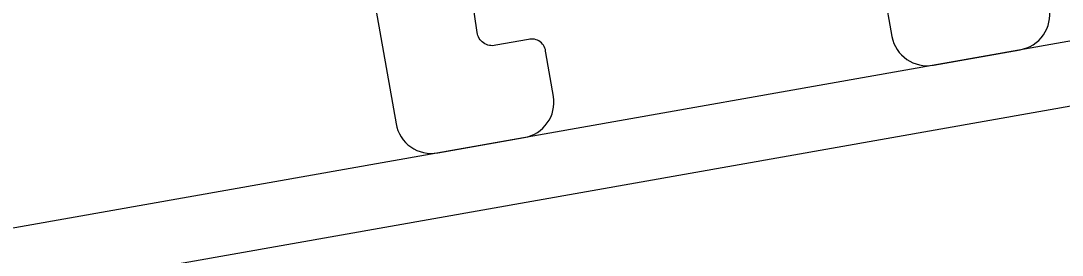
# Model space of a CAD drawing. Header units: millimetres. Extents: x -8417289 to 9420486, y 0 to 166066.
# Drawn here: x -196567.35 to -196551.47, y 105917.54 to 105921.12 of the extents above; entities that cross this region are included whole.
import ezdxf
from ezdxf import colors
from ezdxf.entities.mleader import LeaderData, LeaderLine
from ezdxf.math import Vec2, Vec3

# ---------------------------------------------------------------- set-up
doc = ezdxf.new("R2010")
doc.units = ezdxf.units.MM
doc.header["$MEASUREMENT"] = 0
doc.layers.get('0').update_dxf_attribs({"color": 250, "lineweight": 9})
for name, color, linetype, lineweight in [('_АР ТЕКСТ', 250, 'Continuous', 25), ('АР_Размеры', 175, 'Continuous', 9), ('АР_Сущ Несущая стена', 216, 'Continuous', 30)]:
    doc.layers.add(name, color=color, linetype=linetype, lineweight=lineweight)
doc.styles.add('ISOCPEUR', font='isocpeur.TTF')

# ---------------------------------------------------------------- blocks, each defined once
blk = doc.blocks.new('_DotSmall')
at = {"color": 0, "linetype": 'ByBlock', "const_width": 0.5}
blk.add_lwpolyline([(-0.0625, 0, 1), (0.0625, 0, 1)], format="xyb", close=True, dxfattribs=at)

msp = doc.modelspace()

# ---------------------------------------------------------------- linework, layer by layer
at = {"layer": 'АР_Размеры', "color": 5, "lineweight": 0, "ltscale": 100, "transparency": 33554687}
msp.add_lwpolyline([(-196567.414, 105952.182), (-196561.629, 105919.546, 0.414326), (-196560.993, 105919.101), (-196559.673, 105919.335, 0.410627), (-196559.227, 105919.964), (-196559.345, 105920.631, 0.492552), (-196559.61, 105920.832), (-196560.108, 105920.744, -0.441111), (-196560.391, 105920.941), (-196560.659, 105922.796, -0.208057), (-196560.378, 105923.651, -0.000016), (-196558.451, 105926.406, -0.439819), (-196557.008, 105926.662, -0.000016), (-196554.251, 105924.737, -0.208057), (-196553.693, 105924.03), (-196553.308, 105922.197, -0.441111), (-196553.505, 105921.914), (-196554.003, 105921.826, 0.492552), (-196554.183, 105921.546), (-196554.065, 105920.879, 0.410627), (-196553.43, 105920.441), (-196552.109, 105920.676, 0.414326), (-196551.665, 105921.312), (-196557.449, 105953.948, 0.523933)], format="xyb", dxfattribs=at)
msp.add_lwpolyline([(-196567.414, 105952.182), (-196561.629, 105919.546, 0.414326), (-196560.993, 105919.101), (-196559.673, 105919.335, 0.410627), (-196559.227, 105919.964), (-196559.345, 105920.631, 0.492552), (-196559.61, 105920.832), (-196560.108, 105920.744, -0.441111), (-196560.391, 105920.941), (-196560.659, 105922.796, -0.208057), (-196560.378, 105923.651, -0.000016), (-196558.451, 105926.406, -0.439819), (-196557.008, 105926.662, -0.000016), (-196554.251, 105924.737, -0.208057), (-196553.693, 105924.03), (-196553.308, 105922.197, -0.441111), (-196553.505, 105921.914), (-196554.003, 105921.826, 0.492552), (-196554.183, 105921.546), (-196554.065, 105920.879, 0.410627), (-196553.43, 105920.441), (-196552.109, 105920.676, 0.414326), (-196551.665, 105921.312), (-196557.449, 105953.948, 0.523933)], format="xyb", dxfattribs=at)
msp.add_lwpolyline([(-196567.414, 105952.182), (-196561.629, 105919.546, 0.414326), (-196560.993, 105919.101), (-196559.673, 105919.335, 0.410627), (-196559.227, 105919.964), (-196559.345, 105920.631, 0.492552), (-196559.61, 105920.832), (-196560.108, 105920.744, -0.441111), (-196560.391, 105920.941), (-196560.659, 105922.796, -0.208057), (-196560.378, 105923.651, -0.000016), (-196558.451, 105926.406, -0.439819), (-196557.008, 105926.662, -0.000016), (-196554.251, 105924.737, -0.208057), (-196553.693, 105924.03), (-196553.308, 105922.197, -0.441111), (-196553.505, 105921.914), (-196554.003, 105921.826, 0.492552), (-196554.183, 105921.546), (-196554.065, 105920.879, 0.410627), (-196553.43, 105920.441), (-196552.109, 105920.676, 0.414326), (-196551.665, 105921.312), (-196557.449, 105953.948, 0.523933)], format="xyb", dxfattribs=at)
msp.add_lwpolyline([(-196567.414, 105952.182), (-196561.629, 105919.546, 0.414326), (-196560.993, 105919.101), (-196559.673, 105919.335, 0.410627), (-196559.227, 105919.964), (-196559.345, 105920.631, 0.492552), (-196559.61, 105920.832), (-196560.108, 105920.744, -0.441111), (-196560.391, 105920.941), (-196560.659, 105922.796, -0.208057), (-196560.378, 105923.651, -0.000016), (-196558.451, 105926.406, -0.439819), (-196557.008, 105926.662, -0.000016), (-196554.251, 105924.737, -0.208057), (-196553.693, 105924.03), (-196553.308, 105922.197, -0.441111), (-196553.505, 105921.914), (-196554.003, 105921.826, 0.492552), (-196554.183, 105921.546), (-196554.065, 105920.879, 0.410627), (-196553.43, 105920.441), (-196552.109, 105920.676, 0.414326), (-196551.665, 105921.312), (-196557.449, 105953.948, 0.523933)], format="xyb", dxfattribs=at)
msp.add_lwpolyline([(-196567.414, 105952.182), (-196561.629, 105919.546, 0.414326), (-196560.993, 105919.101), (-196559.673, 105919.335, 0.410627), (-196559.227, 105919.964), (-196559.345, 105920.631, 0.492552), (-196559.61, 105920.832), (-196560.108, 105920.744, -0.441111), (-196560.391, 105920.941), (-196560.659, 105922.796, -0.208057), (-196560.378, 105923.651, -0.000016), (-196558.451, 105926.406, -0.439819), (-196557.008, 105926.662, -0.000016), (-196554.251, 105924.737, -0.208057), (-196553.693, 105924.03), (-196553.308, 105922.197, -0.441111), (-196553.505, 105921.914), (-196554.003, 105921.826, 0.492552), (-196554.183, 105921.546), (-196554.065, 105920.879, 0.410627), (-196553.43, 105920.441), (-196552.109, 105920.676, 0.414326), (-196551.665, 105921.312), (-196557.449, 105953.948, 0.523933)], format="xyb", dxfattribs=at)
msp.add_lwpolyline([(-196567.414, 105952.182), (-196561.629, 105919.546, 0.414326), (-196560.993, 105919.101), (-196559.673, 105919.335, 0.410627), (-196559.227, 105919.964), (-196559.345, 105920.631, 0.492552), (-196559.61, 105920.832), (-196560.108, 105920.744, -0.441111), (-196560.391, 105920.941), (-196560.659, 105922.796, -0.208057), (-196560.378, 105923.651, -0.000016), (-196558.451, 105926.406, -0.439819), (-196557.008, 105926.662, -0.000016), (-196554.251, 105924.737, -0.208057), (-196553.693, 105924.03), (-196553.308, 105922.197, -0.441111), (-196553.505, 105921.914), (-196554.003, 105921.826, 0.492552), (-196554.183, 105921.546), (-196554.065, 105920.879, 0.410627), (-196553.43, 105920.441), (-196552.109, 105920.676, 0.414326), (-196551.665, 105921.312), (-196557.449, 105953.948, 0.523933)], format="xyb", dxfattribs=at)
msp.add_lwpolyline([(-196567.414, 105952.182), (-196561.629, 105919.546, 0.414326), (-196560.993, 105919.101), (-196559.673, 105919.335, 0.410627), (-196559.227, 105919.964), (-196559.345, 105920.631, 0.492552), (-196559.61, 105920.832), (-196560.108, 105920.744, -0.441111), (-196560.391, 105920.941), (-196560.659, 105922.796, -0.208057), (-196560.378, 105923.651, -0.000016), (-196558.451, 105926.406, -0.439819), (-196557.008, 105926.662, -0.000016), (-196554.251, 105924.737, -0.208057), (-196553.693, 105924.03), (-196553.308, 105922.197, -0.441111), (-196553.505, 105921.914), (-196554.003, 105921.826, 0.492552), (-196554.183, 105921.546), (-196554.065, 105920.879, 0.410627), (-196553.43, 105920.441), (-196552.109, 105920.676, 0.414326), (-196551.665, 105921.312), (-196557.449, 105953.948, 0.523933)], format="xyb", dxfattribs=at)
msp.add_lwpolyline([(-196567.414, 105952.182), (-196561.629, 105919.546, 0.414326), (-196560.993, 105919.101), (-196559.673, 105919.335, 0.410627), (-196559.227, 105919.964), (-196559.345, 105920.631, 0.492552), (-196559.61, 105920.832), (-196560.108, 105920.744, -0.441111), (-196560.391, 105920.941), (-196560.659, 105922.796, -0.208057), (-196560.378, 105923.651, -0.000016), (-196558.451, 105926.406, -0.439819), (-196557.008, 105926.662, -0.000016), (-196554.251, 105924.737, -0.208057), (-196553.693, 105924.03), (-196553.308, 105922.197, -0.441111), (-196553.505, 105921.914), (-196554.003, 105921.826, 0.492552), (-196554.183, 105921.546), (-196554.065, 105920.879, 0.410627), (-196553.43, 105920.441), (-196552.109, 105920.676, 0.414326), (-196551.665, 105921.312), (-196557.449, 105953.948, 0.523933)], format="xyb", dxfattribs=at)
msp.add_lwpolyline([(-196567.414, 105952.182), (-196561.629, 105919.546, 0.414326), (-196560.993, 105919.101), (-196559.673, 105919.335, 0.410627), (-196559.227, 105919.964), (-196559.345, 105920.631, 0.492552), (-196559.61, 105920.832), (-196560.108, 105920.744, -0.441111), (-196560.391, 105920.941), (-196560.659, 105922.796, -0.208057), (-196560.378, 105923.651, -0.000016), (-196558.451, 105926.406, -0.439819), (-196557.008, 105926.662, -0.000016), (-196554.251, 105924.737, -0.208057), (-196553.693, 105924.03), (-196553.308, 105922.197, -0.441111), (-196553.505, 105921.914), (-196554.003, 105921.826, 0.492552), (-196554.183, 105921.546), (-196554.065, 105920.879, 0.410627), (-196553.43, 105920.441), (-196552.109, 105920.676, 0.414326), (-196551.665, 105921.312), (-196557.449, 105953.948, 0.523933)], format="xyb", dxfattribs=at)
msp.add_lwpolyline([(-196567.414, 105952.182), (-196561.629, 105919.546, 0.414326), (-196560.993, 105919.101), (-196559.673, 105919.335, 0.410627), (-196559.227, 105919.964), (-196559.345, 105920.631, 0.492552), (-196559.61, 105920.832), (-196560.108, 105920.744, -0.441111), (-196560.391, 105920.941), (-196560.659, 105922.796, -0.208057), (-196560.378, 105923.651, -0.000016), (-196558.451, 105926.406, -0.439819), (-196557.008, 105926.662, -0.000016), (-196554.251, 105924.737, -0.208057), (-196553.693, 105924.03), (-196553.308, 105922.197, -0.441111), (-196553.505, 105921.914), (-196554.003, 105921.826, 0.492552), (-196554.183, 105921.546), (-196554.065, 105920.879, 0.410627), (-196553.43, 105920.441), (-196552.109, 105920.676, 0.414326), (-196551.665, 105921.312), (-196557.449, 105953.948, 0.523933)], format="xyb", dxfattribs=at)
msp.add_lwpolyline([(-196567.414, 105952.182), (-196561.629, 105919.546, 0.414326), (-196560.993, 105919.101), (-196559.673, 105919.335, 0.410627), (-196559.227, 105919.964), (-196559.345, 105920.631, 0.492552), (-196559.61, 105920.832), (-196560.108, 105920.744, -0.441111), (-196560.391, 105920.941), (-196560.659, 105922.796, -0.208057), (-196560.378, 105923.651, -0.000016), (-196558.451, 105926.406, -0.439819), (-196557.008, 105926.662, -0.000016), (-196554.251, 105924.737, -0.208057), (-196553.693, 105924.03), (-196553.308, 105922.197, -0.441111), (-196553.505, 105921.914), (-196554.003, 105921.826, 0.492552), (-196554.183, 105921.546), (-196554.065, 105920.879, 0.410627), (-196553.43, 105920.441), (-196552.109, 105920.676, 0.414326), (-196551.665, 105921.312), (-196557.449, 105953.948, 0.523933)], format="xyb", dxfattribs=at)
msp.add_lwpolyline([(-196567.414, 105952.182), (-196561.629, 105919.546, 0.414326), (-196560.993, 105919.101), (-196559.673, 105919.335, 0.410627), (-196559.227, 105919.964), (-196559.345, 105920.631, 0.492552), (-196559.61, 105920.832), (-196560.108, 105920.744, -0.441111), (-196560.391, 105920.941), (-196560.659, 105922.796, -0.208057), (-196560.378, 105923.651, -0.000016), (-196558.451, 105926.406, -0.439819), (-196557.008, 105926.662, -0.000016), (-196554.251, 105924.737, -0.208057), (-196553.693, 105924.03), (-196553.308, 105922.197, -0.441111), (-196553.505, 105921.914), (-196554.003, 105921.826, 0.492552), (-196554.183, 105921.546), (-196554.065, 105920.879, 0.410627), (-196553.43, 105920.441), (-196552.109, 105920.676, 0.414326), (-196551.665, 105921.312), (-196557.449, 105953.948, 0.523933)], format="xyb", dxfattribs=at)
msp.add_lwpolyline([(-196567.414, 105952.182), (-196561.629, 105919.546, 0.414326), (-196560.993, 105919.101), (-196559.673, 105919.335, 0.410627), (-196559.227, 105919.964), (-196559.345, 105920.631, 0.492552), (-196559.61, 105920.832), (-196560.108, 105920.744, -0.441111), (-196560.391, 105920.941), (-196560.659, 105922.796, -0.208057), (-196560.378, 105923.651, -0.000016), (-196558.451, 105926.406, -0.439819), (-196557.008, 105926.662, -0.000016), (-196554.251, 105924.737, -0.208057), (-196553.693, 105924.03), (-196553.308, 105922.197, -0.441111), (-196553.505, 105921.914), (-196554.003, 105921.826, 0.492552), (-196554.183, 105921.546), (-196554.065, 105920.879, 0.410627), (-196553.43, 105920.441), (-196552.109, 105920.676, 0.414326), (-196551.665, 105921.312), (-196557.449, 105953.948, 0.523933)], format="xyb", dxfattribs=at)
msp.add_lwpolyline([(-196567.414, 105952.182), (-196561.629, 105919.546, 0.414326), (-196560.993, 105919.101), (-196559.673, 105919.335, 0.410627), (-196559.227, 105919.964), (-196559.345, 105920.631, 0.492552), (-196559.61, 105920.832), (-196560.108, 105920.744, -0.441111), (-196560.391, 105920.941), (-196560.659, 105922.796, -0.208057), (-196560.378, 105923.651, -0.000016), (-196558.451, 105926.406, -0.439819), (-196557.008, 105926.662, -0.000016), (-196554.251, 105924.737, -0.208057), (-196553.693, 105924.03), (-196553.308, 105922.197, -0.441111), (-196553.505, 105921.914), (-196554.003, 105921.826, 0.492552), (-196554.183, 105921.546), (-196554.065, 105920.879, 0.410627), (-196553.43, 105920.441), (-196552.109, 105920.676, 0.414326), (-196551.665, 105921.312), (-196557.449, 105953.948, 0.523933)], format="xyb", dxfattribs=at)
msp.add_lwpolyline([(-196567.414, 105952.182), (-196561.629, 105919.546, 0.414326), (-196560.993, 105919.101), (-196559.673, 105919.335, 0.410627), (-196559.227, 105919.964), (-196559.345, 105920.631, 0.492552), (-196559.61, 105920.832), (-196560.108, 105920.744, -0.441111), (-196560.391, 105920.941), (-196560.659, 105922.796, -0.208057), (-196560.378, 105923.651, -0.000016), (-196558.451, 105926.406, -0.439819), (-196557.008, 105926.662, -0.000016), (-196554.251, 105924.737, -0.208057), (-196553.693, 105924.03), (-196553.308, 105922.197, -0.441111), (-196553.505, 105921.914), (-196554.003, 105921.826, 0.492552), (-196554.183, 105921.546), (-196554.065, 105920.879, 0.410627), (-196553.43, 105920.441), (-196552.109, 105920.676, 0.414326), (-196551.665, 105921.312), (-196557.449, 105953.948, 0.523933)], format="xyb", dxfattribs=at)
msp.add_lwpolyline([(-196567.414, 105952.182), (-196561.629, 105919.546, 0.414326), (-196560.993, 105919.101), (-196559.673, 105919.335, 0.410627), (-196559.227, 105919.964), (-196559.345, 105920.631, 0.492552), (-196559.61, 105920.832), (-196560.108, 105920.744, -0.441111), (-196560.391, 105920.941), (-196560.659, 105922.796, -0.208057), (-196560.378, 105923.651, -0.000016), (-196558.451, 105926.406, -0.439819), (-196557.008, 105926.662, -0.000016), (-196554.251, 105924.737, -0.208057), (-196553.693, 105924.03), (-196553.308, 105922.197, -0.441111), (-196553.505, 105921.914), (-196554.003, 105921.826, 0.492552), (-196554.183, 105921.546), (-196554.065, 105920.879, 0.410627), (-196553.43, 105920.441), (-196552.109, 105920.676, 0.414326), (-196551.665, 105921.312), (-196557.449, 105953.948, 0.523933)], format="xyb", dxfattribs=at)
msp.add_lwpolyline([(-196567.414, 105952.182), (-196561.629, 105919.546, 0.414326), (-196560.993, 105919.101), (-196559.673, 105919.335, 0.410627), (-196559.227, 105919.964), (-196559.345, 105920.631, 0.492552), (-196559.61, 105920.832), (-196560.108, 105920.744, -0.441111), (-196560.391, 105920.941), (-196560.659, 105922.796, -0.208057), (-196560.378, 105923.651, -0.000016), (-196558.451, 105926.406, -0.439819), (-196557.008, 105926.662, -0.000016), (-196554.251, 105924.737, -0.208057), (-196553.693, 105924.03), (-196553.308, 105922.197, -0.441111), (-196553.505, 105921.914), (-196554.003, 105921.826, 0.492552), (-196554.183, 105921.546), (-196554.065, 105920.879, 0.410627), (-196553.43, 105920.441), (-196552.109, 105920.676, 0.414326), (-196551.665, 105921.312), (-196557.449, 105953.948, 0.523933)], format="xyb", dxfattribs=at)
msp.add_lwpolyline([(-196567.414, 105952.182), (-196561.629, 105919.546, 0.414326), (-196560.993, 105919.101), (-196559.673, 105919.335, 0.410627), (-196559.227, 105919.964), (-196559.345, 105920.631, 0.492552), (-196559.61, 105920.832), (-196560.108, 105920.744, -0.441111), (-196560.391, 105920.941), (-196560.659, 105922.796, -0.208057), (-196560.378, 105923.651, -0.000016), (-196558.451, 105926.406, -0.439819), (-196557.008, 105926.662, -0.000016), (-196554.251, 105924.737, -0.208057), (-196553.693, 105924.03), (-196553.308, 105922.197, -0.441111), (-196553.505, 105921.914), (-196554.003, 105921.826, 0.492552), (-196554.183, 105921.546), (-196554.065, 105920.879, 0.410627), (-196553.43, 105920.441), (-196552.109, 105920.676, 0.414326), (-196551.665, 105921.312), (-196557.449, 105953.948, 0.523933)], format="xyb", dxfattribs=at)
msp.add_lwpolyline([(-196567.414, 105952.182), (-196561.629, 105919.546, 0.414326), (-196560.993, 105919.101), (-196559.673, 105919.335, 0.410627), (-196559.227, 105919.964), (-196559.345, 105920.631, 0.492552), (-196559.61, 105920.832), (-196560.108, 105920.744, -0.441111), (-196560.391, 105920.941), (-196560.659, 105922.796, -0.208057), (-196560.378, 105923.651, -0.000016), (-196558.451, 105926.406, -0.439819), (-196557.008, 105926.662, -0.000016), (-196554.251, 105924.737, -0.208057), (-196553.693, 105924.03), (-196553.308, 105922.197, -0.441111), (-196553.505, 105921.914), (-196554.003, 105921.826, 0.492552), (-196554.183, 105921.546), (-196554.065, 105920.879, 0.410627), (-196553.43, 105920.441), (-196552.109, 105920.676, 0.414326), (-196551.665, 105921.312), (-196557.449, 105953.948, 0.523933)], format="xyb", dxfattribs=at)
msp.add_lwpolyline([(-196567.414, 105952.182), (-196561.629, 105919.546, 0.414326), (-196560.993, 105919.101), (-196559.673, 105919.335, 0.410627), (-196559.227, 105919.964), (-196559.345, 105920.631, 0.492552), (-196559.61, 105920.832), (-196560.108, 105920.744, -0.441111), (-196560.391, 105920.941), (-196560.659, 105922.796, -0.208057), (-196560.378, 105923.651, -0.000016), (-196558.451, 105926.406, -0.439819), (-196557.008, 105926.662, -0.000016), (-196554.251, 105924.737, -0.208057), (-196553.693, 105924.03), (-196553.308, 105922.197, -0.441111), (-196553.505, 105921.914), (-196554.003, 105921.826, 0.492552), (-196554.183, 105921.546), (-196554.065, 105920.879, 0.410627), (-196553.43, 105920.441), (-196552.109, 105920.676, 0.414326), (-196551.665, 105921.312), (-196557.449, 105953.948, 0.523933)], format="xyb", dxfattribs=at)
msp.add_lwpolyline([(-196567.414, 105952.182), (-196561.629, 105919.546, 0.414326), (-196560.993, 105919.101), (-196559.673, 105919.335, 0.410627), (-196559.227, 105919.964), (-196559.345, 105920.631, 0.492552), (-196559.61, 105920.832), (-196560.108, 105920.744, -0.441111), (-196560.391, 105920.941), (-196560.659, 105922.796, -0.208057), (-196560.378, 105923.651, -0.000016), (-196558.451, 105926.406, -0.439819), (-196557.008, 105926.662, -0.000016), (-196554.251, 105924.737, -0.208057), (-196553.693, 105924.03), (-196553.308, 105922.197, -0.441111), (-196553.505, 105921.914), (-196554.003, 105921.826, 0.492552), (-196554.183, 105921.546), (-196554.065, 105920.879, 0.410627), (-196553.43, 105920.441), (-196552.109, 105920.676, 0.414326), (-196551.665, 105921.312), (-196557.449, 105953.948, 0.523933)], format="xyb", dxfattribs=at)
msp.add_lwpolyline([(-196567.414, 105952.182), (-196561.629, 105919.546, 0.414326), (-196560.993, 105919.101), (-196559.673, 105919.335, 0.410627), (-196559.227, 105919.964), (-196559.345, 105920.631, 0.492552), (-196559.61, 105920.832), (-196560.108, 105920.744, -0.441111), (-196560.391, 105920.941), (-196560.659, 105922.796, -0.208057), (-196560.378, 105923.651, -0.000016), (-196558.451, 105926.406, -0.439819), (-196557.008, 105926.662, -0.000016), (-196554.251, 105924.737, -0.208057), (-196553.693, 105924.03), (-196553.308, 105922.197, -0.441111), (-196553.505, 105921.914), (-196554.003, 105921.826, 0.492552), (-196554.183, 105921.546), (-196554.065, 105920.879, 0.410627), (-196553.43, 105920.441), (-196552.109, 105920.676, 0.414326), (-196551.665, 105921.312), (-196557.449, 105953.948, 0.523933)], format="xyb", dxfattribs=at)
msp.add_lwpolyline([(-196567.414, 105952.182), (-196561.629, 105919.546, 0.414326), (-196560.993, 105919.101), (-196559.673, 105919.335, 0.410627), (-196559.227, 105919.964), (-196559.345, 105920.631, 0.492552), (-196559.61, 105920.832), (-196560.108, 105920.744, -0.441111), (-196560.391, 105920.941), (-196560.659, 105922.796, -0.208057), (-196560.378, 105923.651, -0.000016), (-196558.451, 105926.406, -0.439819), (-196557.008, 105926.662, -0.000016), (-196554.251, 105924.737, -0.208057), (-196553.693, 105924.03), (-196553.308, 105922.197, -0.441111), (-196553.505, 105921.914), (-196554.003, 105921.826, 0.492552), (-196554.183, 105921.546), (-196554.065, 105920.879, 0.410627), (-196553.43, 105920.441), (-196552.109, 105920.676, 0.414326), (-196551.665, 105921.312), (-196557.449, 105953.948, 0.523933)], format="xyb", dxfattribs=at)
msp.add_lwpolyline([(-196567.414, 105952.182), (-196561.629, 105919.546, 0.414326), (-196560.993, 105919.101), (-196559.673, 105919.335, 0.410627), (-196559.227, 105919.964), (-196559.345, 105920.631, 0.492552), (-196559.61, 105920.832), (-196560.108, 105920.744, -0.441111), (-196560.391, 105920.941), (-196560.659, 105922.796, -0.208057), (-196560.378, 105923.651, -0.000016), (-196558.451, 105926.406, -0.439819), (-196557.008, 105926.662, -0.000016), (-196554.251, 105924.737, -0.208057), (-196553.693, 105924.03), (-196553.308, 105922.197, -0.441111), (-196553.505, 105921.914), (-196554.003, 105921.826, 0.492552), (-196554.183, 105921.546), (-196554.065, 105920.879, 0.410627), (-196553.43, 105920.441), (-196552.109, 105920.676, 0.414326), (-196551.665, 105921.312), (-196557.449, 105953.948, 0.523933)], format="xyb", dxfattribs=at)
msp.add_lwpolyline([(-196567.414, 105952.182), (-196561.629, 105919.546, 0.414326), (-196560.993, 105919.101), (-196559.673, 105919.335, 0.410627), (-196559.227, 105919.964), (-196559.345, 105920.631, 0.492552), (-196559.61, 105920.832), (-196560.108, 105920.744, -0.441111), (-196560.391, 105920.941), (-196560.659, 105922.796, -0.208057), (-196560.378, 105923.651, -0.000016), (-196558.451, 105926.406, -0.439819), (-196557.008, 105926.662, -0.000016), (-196554.251, 105924.737, -0.208057), (-196553.693, 105924.03), (-196553.308, 105922.197, -0.441111), (-196553.505, 105921.914), (-196554.003, 105921.826, 0.492552), (-196554.183, 105921.546), (-196554.065, 105920.879, 0.410627), (-196553.43, 105920.441), (-196552.109, 105920.676, 0.414326), (-196551.665, 105921.312), (-196557.449, 105953.948, 0.523933)], format="xyb", dxfattribs=at)
msp.add_lwpolyline([(-196567.414, 105952.182), (-196561.629, 105919.546, 0.414326), (-196560.993, 105919.101), (-196559.673, 105919.335, 0.410627), (-196559.227, 105919.964), (-196559.345, 105920.631, 0.492552), (-196559.61, 105920.832), (-196560.108, 105920.744, -0.441111), (-196560.391, 105920.941), (-196560.659, 105922.796, -0.208057), (-196560.378, 105923.651, -0.000016), (-196558.451, 105926.406, -0.439819), (-196557.008, 105926.662, -0.000016), (-196554.251, 105924.737, -0.208057), (-196553.693, 105924.03), (-196553.308, 105922.197, -0.441111), (-196553.505, 105921.914), (-196554.003, 105921.826, 0.492552), (-196554.183, 105921.546), (-196554.065, 105920.879, 0.410627), (-196553.43, 105920.441), (-196552.109, 105920.676, 0.414326), (-196551.665, 105921.312), (-196557.449, 105953.948, 0.523933)], format="xyb", dxfattribs=at)
msp.add_lwpolyline([(-196567.414, 105952.182), (-196561.629, 105919.546, 0.414326), (-196560.993, 105919.101), (-196559.673, 105919.335, 0.410627), (-196559.227, 105919.964), (-196559.345, 105920.631, 0.492552), (-196559.61, 105920.832), (-196560.108, 105920.744, -0.441111), (-196560.391, 105920.941), (-196560.659, 105922.796, -0.208057), (-196560.378, 105923.651, -0.000016), (-196558.451, 105926.406, -0.439819), (-196557.008, 105926.662, -0.000016), (-196554.251, 105924.737, -0.208057), (-196553.693, 105924.03), (-196553.308, 105922.197, -0.441111), (-196553.505, 105921.914), (-196554.003, 105921.826, 0.492552), (-196554.183, 105921.546), (-196554.065, 105920.879, 0.410627), (-196553.43, 105920.441), (-196552.109, 105920.676, 0.414326), (-196551.665, 105921.312), (-196557.449, 105953.948, 0.523933)], format="xyb", dxfattribs=at)
msp.add_lwpolyline([(-196567.414, 105952.182), (-196561.629, 105919.546, 0.414326), (-196560.993, 105919.101), (-196559.673, 105919.335, 0.410627), (-196559.227, 105919.964), (-196559.345, 105920.631, 0.492552), (-196559.61, 105920.832), (-196560.108, 105920.744, -0.441111), (-196560.391, 105920.941), (-196560.659, 105922.796, -0.208057), (-196560.378, 105923.651, -0.000016), (-196558.451, 105926.406, -0.439819), (-196557.008, 105926.662, -0.000016), (-196554.251, 105924.737, -0.208057), (-196553.693, 105924.03), (-196553.308, 105922.197, -0.441111), (-196553.505, 105921.914), (-196554.003, 105921.826, 0.492552), (-196554.183, 105921.546), (-196554.065, 105920.879, 0.410627), (-196553.43, 105920.441), (-196552.109, 105920.676, 0.414326), (-196551.665, 105921.312), (-196557.449, 105953.948, 0.523933)], format="xyb", dxfattribs=at)
msp.add_lwpolyline([(-196567.414, 105952.182), (-196561.629, 105919.546, 0.414326), (-196560.993, 105919.101), (-196559.673, 105919.335, 0.410627), (-196559.227, 105919.964), (-196559.345, 105920.631, 0.492552), (-196559.61, 105920.832), (-196560.108, 105920.744, -0.441111), (-196560.391, 105920.941), (-196560.659, 105922.796, -0.208057), (-196560.378, 105923.651, -0.000016), (-196558.451, 105926.406, -0.439819), (-196557.008, 105926.662, -0.000016), (-196554.251, 105924.737, -0.208057), (-196553.693, 105924.03), (-196553.308, 105922.197, -0.441111), (-196553.505, 105921.914), (-196554.003, 105921.826, 0.492552), (-196554.183, 105921.546), (-196554.065, 105920.879, 0.410627), (-196553.43, 105920.441), (-196552.109, 105920.676, 0.414326), (-196551.665, 105921.312), (-196557.449, 105953.948, 0.523933)], format="xyb", dxfattribs=at)
msp.add_lwpolyline([(-196567.414, 105952.182), (-196561.629, 105919.546, 0.414326), (-196560.993, 105919.101), (-196559.673, 105919.335, 0.410627), (-196559.227, 105919.964), (-196559.345, 105920.631, 0.492552), (-196559.61, 105920.832), (-196560.108, 105920.744, -0.441111), (-196560.391, 105920.941), (-196560.659, 105922.796, -0.208057), (-196560.378, 105923.651, -0.000016), (-196558.451, 105926.406, -0.439819), (-196557.008, 105926.662, -0.000016), (-196554.251, 105924.737, -0.208057), (-196553.693, 105924.03), (-196553.308, 105922.197, -0.441111), (-196553.505, 105921.914), (-196554.003, 105921.826, 0.492552), (-196554.183, 105921.546), (-196554.065, 105920.879, 0.410627), (-196553.43, 105920.441), (-196552.109, 105920.676, 0.414326), (-196551.665, 105921.312), (-196557.449, 105953.948, 0.523933)], format="xyb", dxfattribs=at)
msp.add_lwpolyline([(-196567.414, 105952.182), (-196561.629, 105919.546, 0.414326), (-196560.993, 105919.101), (-196559.673, 105919.335, 0.410627), (-196559.227, 105919.964), (-196559.345, 105920.631, 0.492552), (-196559.61, 105920.832), (-196560.108, 105920.744, -0.441111), (-196560.391, 105920.941), (-196560.659, 105922.796, -0.208057), (-196560.378, 105923.651, -0.000016), (-196558.451, 105926.406, -0.439819), (-196557.008, 105926.662, -0.000016), (-196554.251, 105924.737, -0.208057), (-196553.693, 105924.03), (-196553.308, 105922.197, -0.441111), (-196553.505, 105921.914), (-196554.003, 105921.826, 0.492552), (-196554.183, 105921.546), (-196554.065, 105920.879, 0.410627), (-196553.43, 105920.441), (-196552.109, 105920.676, 0.414326), (-196551.665, 105921.312), (-196557.449, 105953.948, 0.523933)], format="xyb", dxfattribs=at)
msp.add_lwpolyline([(-196567.414, 105952.182), (-196561.629, 105919.546, 0.414326), (-196560.993, 105919.101), (-196559.673, 105919.335, 0.410627), (-196559.227, 105919.964), (-196559.345, 105920.631, 0.492552), (-196559.61, 105920.832), (-196560.108, 105920.744, -0.441111), (-196560.391, 105920.941), (-196560.659, 105922.796, -0.208057), (-196560.378, 105923.651, -0.000016), (-196558.451, 105926.406, -0.439819), (-196557.008, 105926.662, -0.000016), (-196554.251, 105924.737, -0.208057), (-196553.693, 105924.03), (-196553.308, 105922.197, -0.441111), (-196553.505, 105921.914), (-196554.003, 105921.826, 0.492552), (-196554.183, 105921.546), (-196554.065, 105920.879, 0.410627), (-196553.43, 105920.441), (-196552.109, 105920.676, 0.414326), (-196551.665, 105921.312), (-196557.449, 105953.948, 0.523933)], format="xyb", dxfattribs=at)
msp.add_lwpolyline([(-196567.414, 105952.182), (-196561.629, 105919.546, 0.414326), (-196560.993, 105919.101), (-196559.673, 105919.335, 0.410627), (-196559.227, 105919.964), (-196559.345, 105920.631, 0.492552), (-196559.61, 105920.832), (-196560.108, 105920.744, -0.441111), (-196560.391, 105920.941), (-196560.659, 105922.796, -0.208057), (-196560.378, 105923.651, -0.000016), (-196558.451, 105926.406, -0.439819), (-196557.008, 105926.662, -0.000016), (-196554.251, 105924.737, -0.208057), (-196553.693, 105924.03), (-196553.308, 105922.197, -0.441111), (-196553.505, 105921.914), (-196554.003, 105921.826, 0.492552), (-196554.183, 105921.546), (-196554.065, 105920.879, 0.410627), (-196553.43, 105920.441), (-196552.109, 105920.676, 0.414326), (-196551.665, 105921.312), (-196557.449, 105953.948, 0.523933)], format="xyb", dxfattribs=at)
msp.add_lwpolyline([(-196567.414, 105952.182), (-196561.629, 105919.546, 0.414326), (-196560.993, 105919.101), (-196559.673, 105919.335, 0.410627), (-196559.227, 105919.964), (-196559.345, 105920.631, 0.492552), (-196559.61, 105920.832), (-196560.108, 105920.744, -0.441111), (-196560.391, 105920.941), (-196560.659, 105922.796, -0.208057), (-196560.378, 105923.651, -0.000016), (-196558.451, 105926.406, -0.439819), (-196557.008, 105926.662, -0.000016), (-196554.251, 105924.737, -0.208057), (-196553.693, 105924.03), (-196553.308, 105922.197, -0.441111), (-196553.505, 105921.914), (-196554.003, 105921.826, 0.492552), (-196554.183, 105921.546), (-196554.065, 105920.879, 0.410627), (-196553.43, 105920.441), (-196552.109, 105920.676, 0.414326), (-196551.665, 105921.312), (-196557.449, 105953.948, 0.523933)], format="xyb", dxfattribs=at)
msp.add_lwpolyline([(-196567.414, 105952.182), (-196561.629, 105919.546, 0.414326), (-196560.993, 105919.101), (-196559.673, 105919.335, 0.410627), (-196559.227, 105919.964), (-196559.345, 105920.631, 0.492552), (-196559.61, 105920.832), (-196560.108, 105920.744, -0.441111), (-196560.391, 105920.941), (-196560.659, 105922.796, -0.208057), (-196560.378, 105923.651, -0.000016), (-196558.451, 105926.406, -0.439819), (-196557.008, 105926.662, -0.000016), (-196554.251, 105924.737, -0.208057), (-196553.693, 105924.03), (-196553.308, 105922.197, -0.441111), (-196553.505, 105921.914), (-196554.003, 105921.826, 0.492552), (-196554.183, 105921.546), (-196554.065, 105920.879, 0.410627), (-196553.43, 105920.441), (-196552.109, 105920.676, 0.414326), (-196551.665, 105921.312), (-196557.449, 105953.948, 0.523933)], format="xyb", dxfattribs=at)
msp.add_lwpolyline([(-196567.414, 105952.182), (-196561.629, 105919.546, 0.414326), (-196560.993, 105919.101), (-196559.673, 105919.335, 0.410627), (-196559.227, 105919.964), (-196559.345, 105920.631, 0.492552), (-196559.61, 105920.832), (-196560.108, 105920.744, -0.441111), (-196560.391, 105920.941), (-196560.659, 105922.796, -0.208057), (-196560.378, 105923.651, -0.000016), (-196558.451, 105926.406, -0.439819), (-196557.008, 105926.662, -0.000016), (-196554.251, 105924.737, -0.208057), (-196553.693, 105924.03), (-196553.308, 105922.197, -0.441111), (-196553.505, 105921.914), (-196554.003, 105921.826, 0.492552), (-196554.183, 105921.546), (-196554.065, 105920.879, 0.410627), (-196553.43, 105920.441), (-196552.109, 105920.676, 0.414326), (-196551.665, 105921.312), (-196557.449, 105953.948, 0.523933)], format="xyb", dxfattribs=at)
msp.add_lwpolyline([(-196567.414, 105952.182), (-196561.629, 105919.546, 0.414326), (-196560.993, 105919.101), (-196559.673, 105919.335, 0.410627), (-196559.227, 105919.964), (-196559.345, 105920.631, 0.492552), (-196559.61, 105920.832), (-196560.108, 105920.744, -0.441111), (-196560.391, 105920.941), (-196560.659, 105922.796, -0.208057), (-196560.378, 105923.651, -0.000016), (-196558.451, 105926.406, -0.439819), (-196557.008, 105926.662, -0.000016), (-196554.251, 105924.737, -0.208057), (-196553.693, 105924.03), (-196553.308, 105922.197, -0.441111), (-196553.505, 105921.914), (-196554.003, 105921.826, 0.492552), (-196554.183, 105921.546), (-196554.065, 105920.879, 0.410627), (-196553.43, 105920.441), (-196552.109, 105920.676, 0.414326), (-196551.665, 105921.312), (-196557.449, 105953.948, 0.523933)], format="xyb", dxfattribs=at)
msp.add_lwpolyline([(-196567.414, 105952.182), (-196561.629, 105919.546, 0.414326), (-196560.993, 105919.101), (-196559.673, 105919.335, 0.410627), (-196559.227, 105919.964), (-196559.345, 105920.631, 0.492552), (-196559.61, 105920.832), (-196560.108, 105920.744, -0.441111), (-196560.391, 105920.941), (-196560.659, 105922.796, -0.208057), (-196560.378, 105923.651, -0.000016), (-196558.451, 105926.406, -0.439819), (-196557.008, 105926.662, -0.000016), (-196554.251, 105924.737, -0.208057), (-196553.693, 105924.03), (-196553.308, 105922.197, -0.441111), (-196553.505, 105921.914), (-196554.003, 105921.826, 0.492552), (-196554.183, 105921.546), (-196554.065, 105920.879, 0.410627), (-196553.43, 105920.441), (-196552.109, 105920.676, 0.414326), (-196551.665, 105921.312), (-196557.449, 105953.948, 0.523933)], format="xyb", dxfattribs=at)
msp.add_lwpolyline([(-196567.414, 105952.182), (-196561.629, 105919.546, 0.414326), (-196560.993, 105919.101), (-196559.673, 105919.335, 0.410627), (-196559.227, 105919.964), (-196559.345, 105920.631, 0.492552), (-196559.61, 105920.832), (-196560.108, 105920.744, -0.441111), (-196560.391, 105920.941), (-196560.659, 105922.796, -0.208057), (-196560.378, 105923.651, -0.000016), (-196558.451, 105926.406, -0.439819), (-196557.008, 105926.662, -0.000016), (-196554.251, 105924.737, -0.208057), (-196553.693, 105924.03), (-196553.308, 105922.197, -0.441111), (-196553.505, 105921.914), (-196554.003, 105921.826, 0.492552), (-196554.183, 105921.546), (-196554.065, 105920.879, 0.410627), (-196553.43, 105920.441), (-196552.109, 105920.676, 0.414326), (-196551.665, 105921.312), (-196557.449, 105953.948, 0.523933)], format="xyb", dxfattribs=at)
msp.add_lwpolyline([(-196567.414, 105952.182), (-196561.629, 105919.546, 0.414326), (-196560.993, 105919.101), (-196559.673, 105919.335, 0.410627), (-196559.227, 105919.964), (-196559.345, 105920.631, 0.492552), (-196559.61, 105920.832), (-196560.108, 105920.744, -0.441111), (-196560.391, 105920.941), (-196560.659, 105922.796, -0.208057), (-196560.378, 105923.651, -0.000016), (-196558.451, 105926.406, -0.439819), (-196557.008, 105926.662, -0.000016), (-196554.251, 105924.737, -0.208057), (-196553.693, 105924.03), (-196553.308, 105922.197, -0.441111), (-196553.505, 105921.914), (-196554.003, 105921.826, 0.492552), (-196554.183, 105921.546), (-196554.065, 105920.879, 0.410627), (-196553.43, 105920.441), (-196552.109, 105920.676, 0.414326), (-196551.665, 105921.312), (-196557.449, 105953.948, 0.523933)], format="xyb", dxfattribs=at)
msp.add_lwpolyline([(-196567.414, 105952.182), (-196561.629, 105919.546, 0.414326), (-196560.993, 105919.101), (-196559.673, 105919.335, 0.410627), (-196559.227, 105919.964), (-196559.345, 105920.631, 0.492552), (-196559.61, 105920.832), (-196560.108, 105920.744, -0.441111), (-196560.391, 105920.941), (-196560.659, 105922.796, -0.208057), (-196560.378, 105923.651, -0.000016), (-196558.451, 105926.406, -0.439819), (-196557.008, 105926.662, -0.000016), (-196554.251, 105924.737, -0.208057), (-196553.693, 105924.03), (-196553.308, 105922.197, -0.441111), (-196553.505, 105921.914), (-196554.003, 105921.826, 0.492552), (-196554.183, 105921.546), (-196554.065, 105920.879, 0.410627), (-196553.43, 105920.441), (-196552.109, 105920.676, 0.414326), (-196551.665, 105921.312), (-196557.449, 105953.948, 0.523933)], format="xyb", dxfattribs=at)
msp.add_lwpolyline([(-196567.414, 105952.182), (-196561.629, 105919.546, 0.414326), (-196560.993, 105919.101), (-196559.673, 105919.335, 0.410627), (-196559.227, 105919.964), (-196559.345, 105920.631, 0.492552), (-196559.61, 105920.832), (-196560.108, 105920.744, -0.441111), (-196560.391, 105920.941), (-196560.659, 105922.796, -0.208057), (-196560.378, 105923.651, -0.000016), (-196558.451, 105926.406, -0.439819), (-196557.008, 105926.662, -0.000016), (-196554.251, 105924.737, -0.208057), (-196553.693, 105924.03), (-196553.308, 105922.197, -0.441111), (-196553.505, 105921.914), (-196554.003, 105921.826, 0.492552), (-196554.183, 105921.546), (-196554.065, 105920.879, 0.410627), (-196553.43, 105920.441), (-196552.109, 105920.676, 0.414326), (-196551.665, 105921.312), (-196557.449, 105953.948, 0.523933)], format="xyb", dxfattribs=at)
msp.add_lwpolyline([(-196567.414, 105952.182), (-196561.629, 105919.546, 0.414326), (-196560.993, 105919.101), (-196559.673, 105919.335, 0.410627), (-196559.227, 105919.964), (-196559.345, 105920.631, 0.492552), (-196559.61, 105920.832), (-196560.108, 105920.744, -0.441111), (-196560.391, 105920.941), (-196560.659, 105922.796, -0.208057), (-196560.378, 105923.651, -0.000016), (-196558.451, 105926.406, -0.439819), (-196557.008, 105926.662, -0.000016), (-196554.251, 105924.737, -0.208057), (-196553.693, 105924.03), (-196553.308, 105922.197, -0.441111), (-196553.505, 105921.914), (-196554.003, 105921.826, 0.492552), (-196554.183, 105921.546), (-196554.065, 105920.879, 0.410627), (-196553.43, 105920.441), (-196552.109, 105920.676, 0.414326), (-196551.665, 105921.312), (-196557.449, 105953.948, 0.523933)], format="xyb", dxfattribs=at)
msp.add_lwpolyline([(-196567.414, 105952.182), (-196561.629, 105919.546, 0.414326), (-196560.993, 105919.101), (-196559.673, 105919.335, 0.410627), (-196559.227, 105919.964), (-196559.345, 105920.631, 0.492552), (-196559.61, 105920.832), (-196560.108, 105920.744, -0.441111), (-196560.391, 105920.941), (-196560.659, 105922.796, -0.208057), (-196560.378, 105923.651, -0.000016), (-196558.451, 105926.406, -0.439819), (-196557.008, 105926.662, -0.000016), (-196554.251, 105924.737, -0.208057), (-196553.693, 105924.03), (-196553.308, 105922.197, -0.441111), (-196553.505, 105921.914), (-196554.003, 105921.826, 0.492552), (-196554.183, 105921.546), (-196554.065, 105920.879, 0.410627), (-196553.43, 105920.441), (-196552.109, 105920.676, 0.414326), (-196551.665, 105921.312), (-196557.449, 105953.948, 0.523933)], format="xyb", dxfattribs=at)
msp.add_lwpolyline([(-196567.414, 105952.182), (-196561.629, 105919.546, 0.414326), (-196560.993, 105919.101), (-196559.673, 105919.335, 0.410627), (-196559.227, 105919.964), (-196559.345, 105920.631, 0.492552), (-196559.61, 105920.832), (-196560.108, 105920.744, -0.441111), (-196560.391, 105920.941), (-196560.659, 105922.796, -0.208057), (-196560.378, 105923.651, -0.000016), (-196558.451, 105926.406, -0.439819), (-196557.008, 105926.662, -0.000016), (-196554.251, 105924.737, -0.208057), (-196553.693, 105924.03), (-196553.308, 105922.197, -0.441111), (-196553.505, 105921.914), (-196554.003, 105921.826, 0.492552), (-196554.183, 105921.546), (-196554.065, 105920.879, 0.410627), (-196553.43, 105920.441), (-196552.109, 105920.676, 0.414326), (-196551.665, 105921.312), (-196557.449, 105953.948, 0.523933)], format="xyb", dxfattribs=at)
msp.add_lwpolyline([(-196567.414, 105952.182), (-196561.629, 105919.546, 0.414326), (-196560.993, 105919.101), (-196559.673, 105919.335, 0.410627), (-196559.227, 105919.964), (-196559.345, 105920.631, 0.492552), (-196559.61, 105920.832), (-196560.108, 105920.744, -0.441111), (-196560.391, 105920.941), (-196560.659, 105922.796, -0.208057), (-196560.378, 105923.651, -0.000016), (-196558.451, 105926.406, -0.439819), (-196557.008, 105926.662, -0.000016), (-196554.251, 105924.737, -0.208057), (-196553.693, 105924.03), (-196553.308, 105922.197, -0.441111), (-196553.505, 105921.914), (-196554.003, 105921.826, 0.492552), (-196554.183, 105921.546), (-196554.065, 105920.879, 0.410627), (-196553.43, 105920.441), (-196552.109, 105920.676, 0.414326), (-196551.665, 105921.312), (-196557.449, 105953.948, 0.523933)], format="xyb", dxfattribs=at)
msp.add_lwpolyline([(-196567.414, 105952.182), (-196561.629, 105919.546, 0.414326), (-196560.993, 105919.101), (-196559.673, 105919.335, 0.410627), (-196559.227, 105919.964), (-196559.345, 105920.631, 0.492552), (-196559.61, 105920.832), (-196560.108, 105920.744, -0.441111), (-196560.391, 105920.941), (-196560.659, 105922.796, -0.208057), (-196560.378, 105923.651, -0.000016), (-196558.451, 105926.406, -0.439819), (-196557.008, 105926.662, -0.000016), (-196554.251, 105924.737, -0.208057), (-196553.693, 105924.03), (-196553.308, 105922.197, -0.441111), (-196553.505, 105921.914), (-196554.003, 105921.826, 0.492552), (-196554.183, 105921.546), (-196554.065, 105920.879, 0.410627), (-196553.43, 105920.441), (-196552.109, 105920.676, 0.414326), (-196551.665, 105921.312), (-196557.449, 105953.948, 0.523933)], format="xyb", dxfattribs=at)
msp.add_lwpolyline([(-196567.414, 105952.182), (-196561.629, 105919.546, 0.414326), (-196560.993, 105919.101), (-196559.673, 105919.335, 0.410627), (-196559.227, 105919.964), (-196559.345, 105920.631, 0.492552), (-196559.61, 105920.832), (-196560.108, 105920.744, -0.441111), (-196560.391, 105920.941), (-196560.659, 105922.796, -0.208057), (-196560.378, 105923.651, -0.000016), (-196558.451, 105926.406, -0.439819), (-196557.008, 105926.662, -0.000016), (-196554.251, 105924.737, -0.208057), (-196553.693, 105924.03), (-196553.308, 105922.197, -0.441111), (-196553.505, 105921.914), (-196554.003, 105921.826, 0.492552), (-196554.183, 105921.546), (-196554.065, 105920.879, 0.410627), (-196553.43, 105920.441), (-196552.109, 105920.676, 0.414326), (-196551.665, 105921.312), (-196557.449, 105953.948, 0.523933)], format="xyb", dxfattribs=at)
msp.add_lwpolyline([(-196567.414, 105952.182), (-196561.629, 105919.546, 0.414326), (-196560.993, 105919.101), (-196559.673, 105919.335, 0.410627), (-196559.227, 105919.964), (-196559.345, 105920.631, 0.492552), (-196559.61, 105920.832), (-196560.108, 105920.744, -0.441111), (-196560.391, 105920.941), (-196560.659, 105922.796, -0.208057), (-196560.378, 105923.651, -0.000016), (-196558.451, 105926.406, -0.439819), (-196557.008, 105926.662, -0.000016), (-196554.251, 105924.737, -0.208057), (-196553.693, 105924.03), (-196553.308, 105922.197, -0.441111), (-196553.505, 105921.914), (-196554.003, 105921.826, 0.492552), (-196554.183, 105921.546), (-196554.065, 105920.879, 0.410627), (-196553.43, 105920.441), (-196552.109, 105920.676, 0.414326), (-196551.665, 105921.312), (-196557.449, 105953.948, 0.523933)], format="xyb", dxfattribs=at)
msp.add_lwpolyline([(-196567.414, 105952.182), (-196561.629, 105919.546, 0.414326), (-196560.993, 105919.101), (-196559.673, 105919.335, 0.410627), (-196559.227, 105919.964), (-196559.345, 105920.631, 0.492552), (-196559.61, 105920.832), (-196560.108, 105920.744, -0.441111), (-196560.391, 105920.941), (-196560.659, 105922.796, -0.208057), (-196560.378, 105923.651, -0.000016), (-196558.451, 105926.406, -0.439819), (-196557.008, 105926.662, -0.000016), (-196554.251, 105924.737, -0.208057), (-196553.693, 105924.03), (-196553.308, 105922.197, -0.441111), (-196553.505, 105921.914), (-196554.003, 105921.826, 0.492552), (-196554.183, 105921.546), (-196554.065, 105920.879, 0.410627), (-196553.43, 105920.441), (-196552.109, 105920.676, 0.414326), (-196551.665, 105921.312), (-196557.449, 105953.948, 0.523933)], format="xyb", dxfattribs=at)
msp.add_lwpolyline([(-196567.414, 105952.182), (-196561.629, 105919.546, 0.414326), (-196560.993, 105919.101), (-196559.673, 105919.335, 0.410627), (-196559.227, 105919.964), (-196559.345, 105920.631, 0.492552), (-196559.61, 105920.832), (-196560.108, 105920.744, -0.441111), (-196560.391, 105920.941), (-196560.659, 105922.796, -0.208057), (-196560.378, 105923.651, -0.000016), (-196558.451, 105926.406, -0.439819), (-196557.008, 105926.662, -0.000016), (-196554.251, 105924.737, -0.208057), (-196553.693, 105924.03), (-196553.308, 105922.197, -0.441111), (-196553.505, 105921.914), (-196554.003, 105921.826, 0.492552), (-196554.183, 105921.546), (-196554.065, 105920.879, 0.410627), (-196553.43, 105920.441), (-196552.109, 105920.676, 0.414326), (-196551.665, 105921.312), (-196557.449, 105953.948, 0.523933)], format="xyb", dxfattribs=at)
msp.add_lwpolyline([(-196567.414, 105952.182), (-196561.629, 105919.546, 0.414326), (-196560.993, 105919.101), (-196559.673, 105919.335, 0.410627), (-196559.227, 105919.964), (-196559.345, 105920.631, 0.492552), (-196559.61, 105920.832), (-196560.108, 105920.744, -0.441111), (-196560.391, 105920.941), (-196560.659, 105922.796, -0.208057), (-196560.378, 105923.651, -0.000016), (-196558.451, 105926.406, -0.439819), (-196557.008, 105926.662, -0.000016), (-196554.251, 105924.737, -0.208057), (-196553.693, 105924.03), (-196553.308, 105922.197, -0.441111), (-196553.505, 105921.914), (-196554.003, 105921.826, 0.492552), (-196554.183, 105921.546), (-196554.065, 105920.879, 0.410627), (-196553.43, 105920.441), (-196552.109, 105920.676, 0.414326), (-196551.665, 105921.312), (-196557.449, 105953.948, 0.523933)], format="xyb", dxfattribs=at)
msp.add_lwpolyline([(-196567.414, 105952.182), (-196561.629, 105919.546, 0.414326), (-196560.993, 105919.101), (-196559.673, 105919.335, 0.410627), (-196559.227, 105919.964), (-196559.345, 105920.631, 0.492552), (-196559.61, 105920.832), (-196560.108, 105920.744, -0.441111), (-196560.391, 105920.941), (-196560.659, 105922.796, -0.208057), (-196560.378, 105923.651, -0.000016), (-196558.451, 105926.406, -0.439819), (-196557.008, 105926.662, -0.000016), (-196554.251, 105924.737, -0.208057), (-196553.693, 105924.03), (-196553.308, 105922.197, -0.441111), (-196553.505, 105921.914), (-196554.003, 105921.826, 0.492552), (-196554.183, 105921.546), (-196554.065, 105920.879, 0.410627), (-196553.43, 105920.441), (-196552.109, 105920.676, 0.414326), (-196551.665, 105921.312), (-196557.449, 105953.948, 0.523933)], format="xyb", dxfattribs=at)
msp.add_lwpolyline([(-196567.414, 105952.182), (-196561.629, 105919.546, 0.414326), (-196560.993, 105919.101), (-196559.673, 105919.335, 0.410627), (-196559.227, 105919.964), (-196559.345, 105920.631, 0.492552), (-196559.61, 105920.832), (-196560.108, 105920.744, -0.441111), (-196560.391, 105920.941), (-196560.659, 105922.796, -0.208057), (-196560.378, 105923.651, -0.000016), (-196558.451, 105926.406, -0.439819), (-196557.008, 105926.662, -0.000016), (-196554.251, 105924.737, -0.208057), (-196553.693, 105924.03), (-196553.308, 105922.197, -0.441111), (-196553.505, 105921.914), (-196554.003, 105921.826, 0.492552), (-196554.183, 105921.546), (-196554.065, 105920.879, 0.410627), (-196553.43, 105920.441), (-196552.109, 105920.676, 0.414326), (-196551.665, 105921.312), (-196557.449, 105953.948, 0.523933)], format="xyb", dxfattribs=at)
msp.add_lwpolyline([(-196567.414, 105952.182), (-196561.629, 105919.546, 0.414326), (-196560.993, 105919.101), (-196559.673, 105919.335, 0.410627), (-196559.227, 105919.964), (-196559.345, 105920.631, 0.492552), (-196559.61, 105920.832), (-196560.108, 105920.744, -0.441111), (-196560.391, 105920.941), (-196560.659, 105922.796, -0.208057), (-196560.378, 105923.651, -0.000016), (-196558.451, 105926.406, -0.439819), (-196557.008, 105926.662, -0.000016), (-196554.251, 105924.737, -0.208057), (-196553.693, 105924.03), (-196553.308, 105922.197, -0.441111), (-196553.505, 105921.914), (-196554.003, 105921.826, 0.492552), (-196554.183, 105921.546), (-196554.065, 105920.879, 0.410627), (-196553.43, 105920.441), (-196552.109, 105920.676, 0.414326), (-196551.665, 105921.312), (-196557.449, 105953.948, 0.523933)], format="xyb", dxfattribs=at)
msp.add_lwpolyline([(-196567.414, 105952.182), (-196561.629, 105919.546, 0.414326), (-196560.993, 105919.101), (-196559.673, 105919.335, 0.410627), (-196559.227, 105919.964), (-196559.345, 105920.631, 0.492552), (-196559.61, 105920.832), (-196560.108, 105920.744, -0.441111), (-196560.391, 105920.941), (-196560.659, 105922.796, -0.208057), (-196560.378, 105923.651, -0.000016), (-196558.451, 105926.406, -0.439819), (-196557.008, 105926.662, -0.000016), (-196554.251, 105924.737, -0.208057), (-196553.693, 105924.03), (-196553.308, 105922.197, -0.441111), (-196553.505, 105921.914), (-196554.003, 105921.826, 0.492552), (-196554.183, 105921.546), (-196554.065, 105920.879, 0.410627), (-196553.43, 105920.441), (-196552.109, 105920.676, 0.414326), (-196551.665, 105921.312), (-196557.449, 105953.948, 0.523933)], format="xyb", dxfattribs=at)
at = {"layer": 'АР_Размеры', "color": 5}
msp.add_lwpolyline([(-196581.582, 105914.461), (-196531.301, 105923.373), (-196531.471, 105924.334), (-196581.752, 105915.422)], close=True, dxfattribs=at)
msp.add_lwpolyline([(-196581.582, 105914.461), (-196531.301, 105923.373), (-196531.471, 105924.334), (-196581.752, 105915.422)], close=True, dxfattribs=at)
msp.add_lwpolyline([(-196581.582, 105914.461), (-196531.301, 105923.373), (-196531.471, 105924.334), (-196581.752, 105915.422)], close=True, dxfattribs=at)
msp.add_lwpolyline([(-196581.582, 105914.461), (-196531.301, 105923.373), (-196531.471, 105924.334), (-196581.752, 105915.422)], close=True, dxfattribs=at)
msp.add_lwpolyline([(-196581.582, 105914.461), (-196531.301, 105923.373), (-196531.471, 105924.334), (-196581.752, 105915.422)], close=True, dxfattribs=at)
msp.add_lwpolyline([(-196581.582, 105914.461), (-196531.301, 105923.373), (-196531.471, 105924.334), (-196581.752, 105915.422)], close=True, dxfattribs=at)
msp.add_lwpolyline([(-196581.582, 105914.461), (-196531.301, 105923.373), (-196531.471, 105924.334), (-196581.752, 105915.422)], close=True, dxfattribs=at)
msp.add_lwpolyline([(-196581.582, 105914.461), (-196531.301, 105923.373), (-196531.471, 105924.334), (-196581.752, 105915.422)], close=True, dxfattribs=at)
msp.add_lwpolyline([(-196581.582, 105914.461), (-196531.301, 105923.373), (-196531.471, 105924.334), (-196581.752, 105915.422)], close=True, dxfattribs=at)
msp.add_lwpolyline([(-196581.582, 105914.461), (-196531.301, 105923.373), (-196531.471, 105924.334), (-196581.752, 105915.422)], close=True, dxfattribs=at)
msp.add_lwpolyline([(-196581.582, 105914.461), (-196531.301, 105923.373), (-196531.471, 105924.334), (-196581.752, 105915.422)], close=True, dxfattribs=at)
msp.add_lwpolyline([(-196581.582, 105914.461), (-196531.301, 105923.373), (-196531.471, 105924.334), (-196581.752, 105915.422)], close=True, dxfattribs=at)
msp.add_lwpolyline([(-196581.582, 105914.461), (-196531.301, 105923.373), (-196531.471, 105924.334), (-196581.752, 105915.422)], close=True, dxfattribs=at)
msp.add_lwpolyline([(-196581.582, 105914.461), (-196531.301, 105923.373), (-196531.471, 105924.334), (-196581.752, 105915.422)], close=True, dxfattribs=at)
msp.add_lwpolyline([(-196581.582, 105914.461), (-196531.301, 105923.373), (-196531.471, 105924.334), (-196581.752, 105915.422)], close=True, dxfattribs=at)
msp.add_lwpolyline([(-196581.582, 105914.461), (-196531.301, 105923.373), (-196531.471, 105924.334), (-196581.752, 105915.422)], close=True, dxfattribs=at)
msp.add_lwpolyline([(-196581.582, 105914.461), (-196531.301, 105923.373), (-196531.471, 105924.334), (-196581.752, 105915.422)], close=True, dxfattribs=at)
msp.add_lwpolyline([(-196581.582, 105914.461), (-196531.301, 105923.373), (-196531.471, 105924.334), (-196581.752, 105915.422)], close=True, dxfattribs=at)
msp.add_lwpolyline([(-196581.582, 105914.461), (-196531.301, 105923.373), (-196531.471, 105924.334), (-196581.752, 105915.422)], close=True, dxfattribs=at)
msp.add_lwpolyline([(-196581.582, 105914.461), (-196531.301, 105923.373), (-196531.471, 105924.334), (-196581.752, 105915.422)], close=True, dxfattribs=at)
msp.add_lwpolyline([(-196581.582, 105914.461), (-196531.301, 105923.373), (-196531.471, 105924.334), (-196581.752, 105915.422)], close=True, dxfattribs=at)
msp.add_lwpolyline([(-196581.582, 105914.461), (-196531.301, 105923.373), (-196531.471, 105924.334), (-196581.752, 105915.422)], close=True, dxfattribs=at)
msp.add_lwpolyline([(-196581.582, 105914.461), (-196531.301, 105923.373), (-196531.471, 105924.334), (-196581.752, 105915.422)], close=True, dxfattribs=at)
msp.add_lwpolyline([(-196581.582, 105914.461), (-196531.301, 105923.373), (-196531.471, 105924.334), (-196581.752, 105915.422)], close=True, dxfattribs=at)
msp.add_lwpolyline([(-196581.582, 105914.461), (-196531.301, 105923.373), (-196531.471, 105924.334), (-196581.752, 105915.422)], close=True, dxfattribs=at)
msp.add_lwpolyline([(-196581.582, 105914.461), (-196531.301, 105923.373), (-196531.471, 105924.334), (-196581.752, 105915.422)], close=True, dxfattribs=at)
msp.add_lwpolyline([(-196581.582, 105914.461), (-196531.301, 105923.373), (-196531.471, 105924.334), (-196581.752, 105915.422)], close=True, dxfattribs=at)
msp.add_lwpolyline([(-196581.582, 105914.461), (-196531.301, 105923.373), (-196531.471, 105924.334), (-196581.752, 105915.422)], close=True, dxfattribs=at)
msp.add_lwpolyline([(-196581.582, 105914.461), (-196531.301, 105923.373), (-196531.471, 105924.334), (-196581.752, 105915.422)], close=True, dxfattribs=at)
msp.add_lwpolyline([(-196581.582, 105914.461), (-196531.301, 105923.373), (-196531.471, 105924.334), (-196581.752, 105915.422)], close=True, dxfattribs=at)
msp.add_lwpolyline([(-196581.582, 105914.461), (-196531.301, 105923.373), (-196531.471, 105924.334), (-196581.752, 105915.422)], close=True, dxfattribs=at)
msp.add_lwpolyline([(-196581.582, 105914.461), (-196531.301, 105923.373), (-196531.471, 105924.334), (-196581.752, 105915.422)], close=True, dxfattribs=at)
msp.add_lwpolyline([(-196581.582, 105914.461), (-196531.301, 105923.373), (-196531.471, 105924.334), (-196581.752, 105915.422)], close=True, dxfattribs=at)
msp.add_lwpolyline([(-196581.582, 105914.461), (-196531.301, 105923.373), (-196531.471, 105924.334), (-196581.752, 105915.422)], close=True, dxfattribs=at)
msp.add_lwpolyline([(-196581.582, 105914.461), (-196531.301, 105923.373), (-196531.471, 105924.334), (-196581.752, 105915.422)], close=True, dxfattribs=at)
msp.add_lwpolyline([(-196581.582, 105914.461), (-196531.301, 105923.373), (-196531.471, 105924.334), (-196581.752, 105915.422)], close=True, dxfattribs=at)
msp.add_lwpolyline([(-196581.582, 105914.461), (-196531.301, 105923.373), (-196531.471, 105924.334), (-196581.752, 105915.422)], close=True, dxfattribs=at)
msp.add_lwpolyline([(-196581.582, 105914.461), (-196531.301, 105923.373), (-196531.471, 105924.334), (-196581.752, 105915.422)], close=True, dxfattribs=at)
msp.add_lwpolyline([(-196581.582, 105914.461), (-196531.301, 105923.373), (-196531.471, 105924.334), (-196581.752, 105915.422)], close=True, dxfattribs=at)
msp.add_lwpolyline([(-196581.582, 105914.461), (-196531.301, 105923.373), (-196531.471, 105924.334), (-196581.752, 105915.422)], close=True, dxfattribs=at)
msp.add_lwpolyline([(-196581.582, 105914.461), (-196531.301, 105923.373), (-196531.471, 105924.334), (-196581.752, 105915.422)], close=True, dxfattribs=at)
msp.add_lwpolyline([(-196581.582, 105914.461), (-196531.301, 105923.373), (-196531.471, 105924.334), (-196581.752, 105915.422)], close=True, dxfattribs=at)
msp.add_lwpolyline([(-196581.582, 105914.461), (-196531.301, 105923.373), (-196531.471, 105924.334), (-196581.752, 105915.422)], close=True, dxfattribs=at)
msp.add_lwpolyline([(-196581.582, 105914.461), (-196531.301, 105923.373), (-196531.471, 105924.334), (-196581.752, 105915.422)], close=True, dxfattribs=at)
msp.add_lwpolyline([(-196581.582, 105914.461), (-196531.301, 105923.373), (-196531.471, 105924.334), (-196581.752, 105915.422)], close=True, dxfattribs=at)
msp.add_lwpolyline([(-196581.582, 105914.461), (-196531.301, 105923.373), (-196531.471, 105924.334), (-196581.752, 105915.422)], close=True, dxfattribs=at)
msp.add_lwpolyline([(-196581.582, 105914.461), (-196531.301, 105923.373), (-196531.471, 105924.334), (-196581.752, 105915.422)], close=True, dxfattribs=at)
msp.add_lwpolyline([(-196581.582, 105914.461), (-196531.301, 105923.373), (-196531.471, 105924.334), (-196581.752, 105915.422)], close=True, dxfattribs=at)
msp.add_lwpolyline([(-196581.582, 105914.461), (-196531.301, 105923.373), (-196531.471, 105924.334), (-196581.752, 105915.422)], close=True, dxfattribs=at)
msp.add_lwpolyline([(-196581.582, 105914.461), (-196531.301, 105923.373), (-196531.471, 105924.334), (-196581.752, 105915.422)], close=True, dxfattribs=at)
msp.add_lwpolyline([(-196581.582, 105914.461), (-196531.301, 105923.373), (-196531.471, 105924.334), (-196581.752, 105915.422)], close=True, dxfattribs=at)
msp.add_lwpolyline([(-196581.582, 105914.461), (-196531.301, 105923.373), (-196531.471, 105924.334), (-196581.752, 105915.422)], close=True, dxfattribs=at)
msp.add_lwpolyline([(-196581.582, 105914.461), (-196531.301, 105923.373), (-196531.471, 105924.334), (-196581.752, 105915.422)], close=True, dxfattribs=at)
msp.add_lwpolyline([(-196581.582, 105914.461), (-196531.301, 105923.373), (-196531.471, 105924.334), (-196581.752, 105915.422)], close=True, dxfattribs=at)
msp.add_lwpolyline([(-196581.582, 105914.461), (-196531.301, 105923.373), (-196531.471, 105924.334), (-196581.752, 105915.422)], close=True, dxfattribs=at)
msp.add_lwpolyline([(-196581.582, 105914.461), (-196531.301, 105923.373), (-196531.471, 105924.334), (-196581.752, 105915.422)], close=True, dxfattribs=at)
at = {"layer": 'АР_Сущ Несущая стена', "lineweight": 18, "ltscale": 100}
msp.add_arc((-197116.355, 115484.589), 9778.655, 272.592548, 356.6353914, dxfattribs=at)

# ---------------------------------------------------------------- leaders
at = {"layer": '_АР ТЕКСТ'}
ml = msp.add_multileader_mtext('Standard', dxfattribs=at)
ml.set_content('{\\W0.8;-2,550}', color=256, style='ISOCPEUR')
ml.set_leader_properties(color=256, linetype='Continuous', lineweight=-1)
ml.set_arrow_properties(name='DOTSMALL')
ml.build(insert=Vec2(0, 0))
ml.multileader.update_dxf_attribs({"has_text_frame": 1, "text_left_attachment_type": 4, "text_right_attachment_type": 4, "dogleg_length": 100, "arrow_head_size": 180})
ctx = ml.context
ctx.base_point, ctx.char_height, ctx.arrow_head_size, ctx.landing_gap_size, ctx.plane_origin = Vec3(-314736.015, 120073.276, -1.962), 250, 180, 50, Vec3(-314255.682, 117829.258, -1.962)
ctx.left_attachment, ctx.right_attachment = 4, 4
notes = []
notes.append((ctx, [(0, (0, 0, 0), (0, 0), (1, 0), 1, [])]))
ctx.mtext.insert, ctx.mtext.width, ctx.mtext.defined_height, ctx.mtext.line_spacing_style, ctx.mtext.flow_direction = Vec3(-314686.015, 120406.61, -1.962), 801.08641, 330.71, 2, 5
for ctx, leaders in notes:
    for number, flags, end, landing, length, lines in leaders:
        leader = LeaderData()
        leader.index, (leader.has_last_leader_line, leader.has_dogleg_vector, leader.attachment_direction) = number, flags
        leader.last_leader_point, leader.dogleg_vector, leader.dogleg_length = Vec3(end), Vec3(landing), length
        for number, points, colour, breaks in lines:
            line = LeaderLine()
            line.index, line.vertices, line.color, line.breaks = number, Vec3.list(points), colors.encode_raw_color(colour), breaks
            leader.lines.append(line)
        ctx.leaders.append(leader)

doc.saveas('drawing.dxf')
